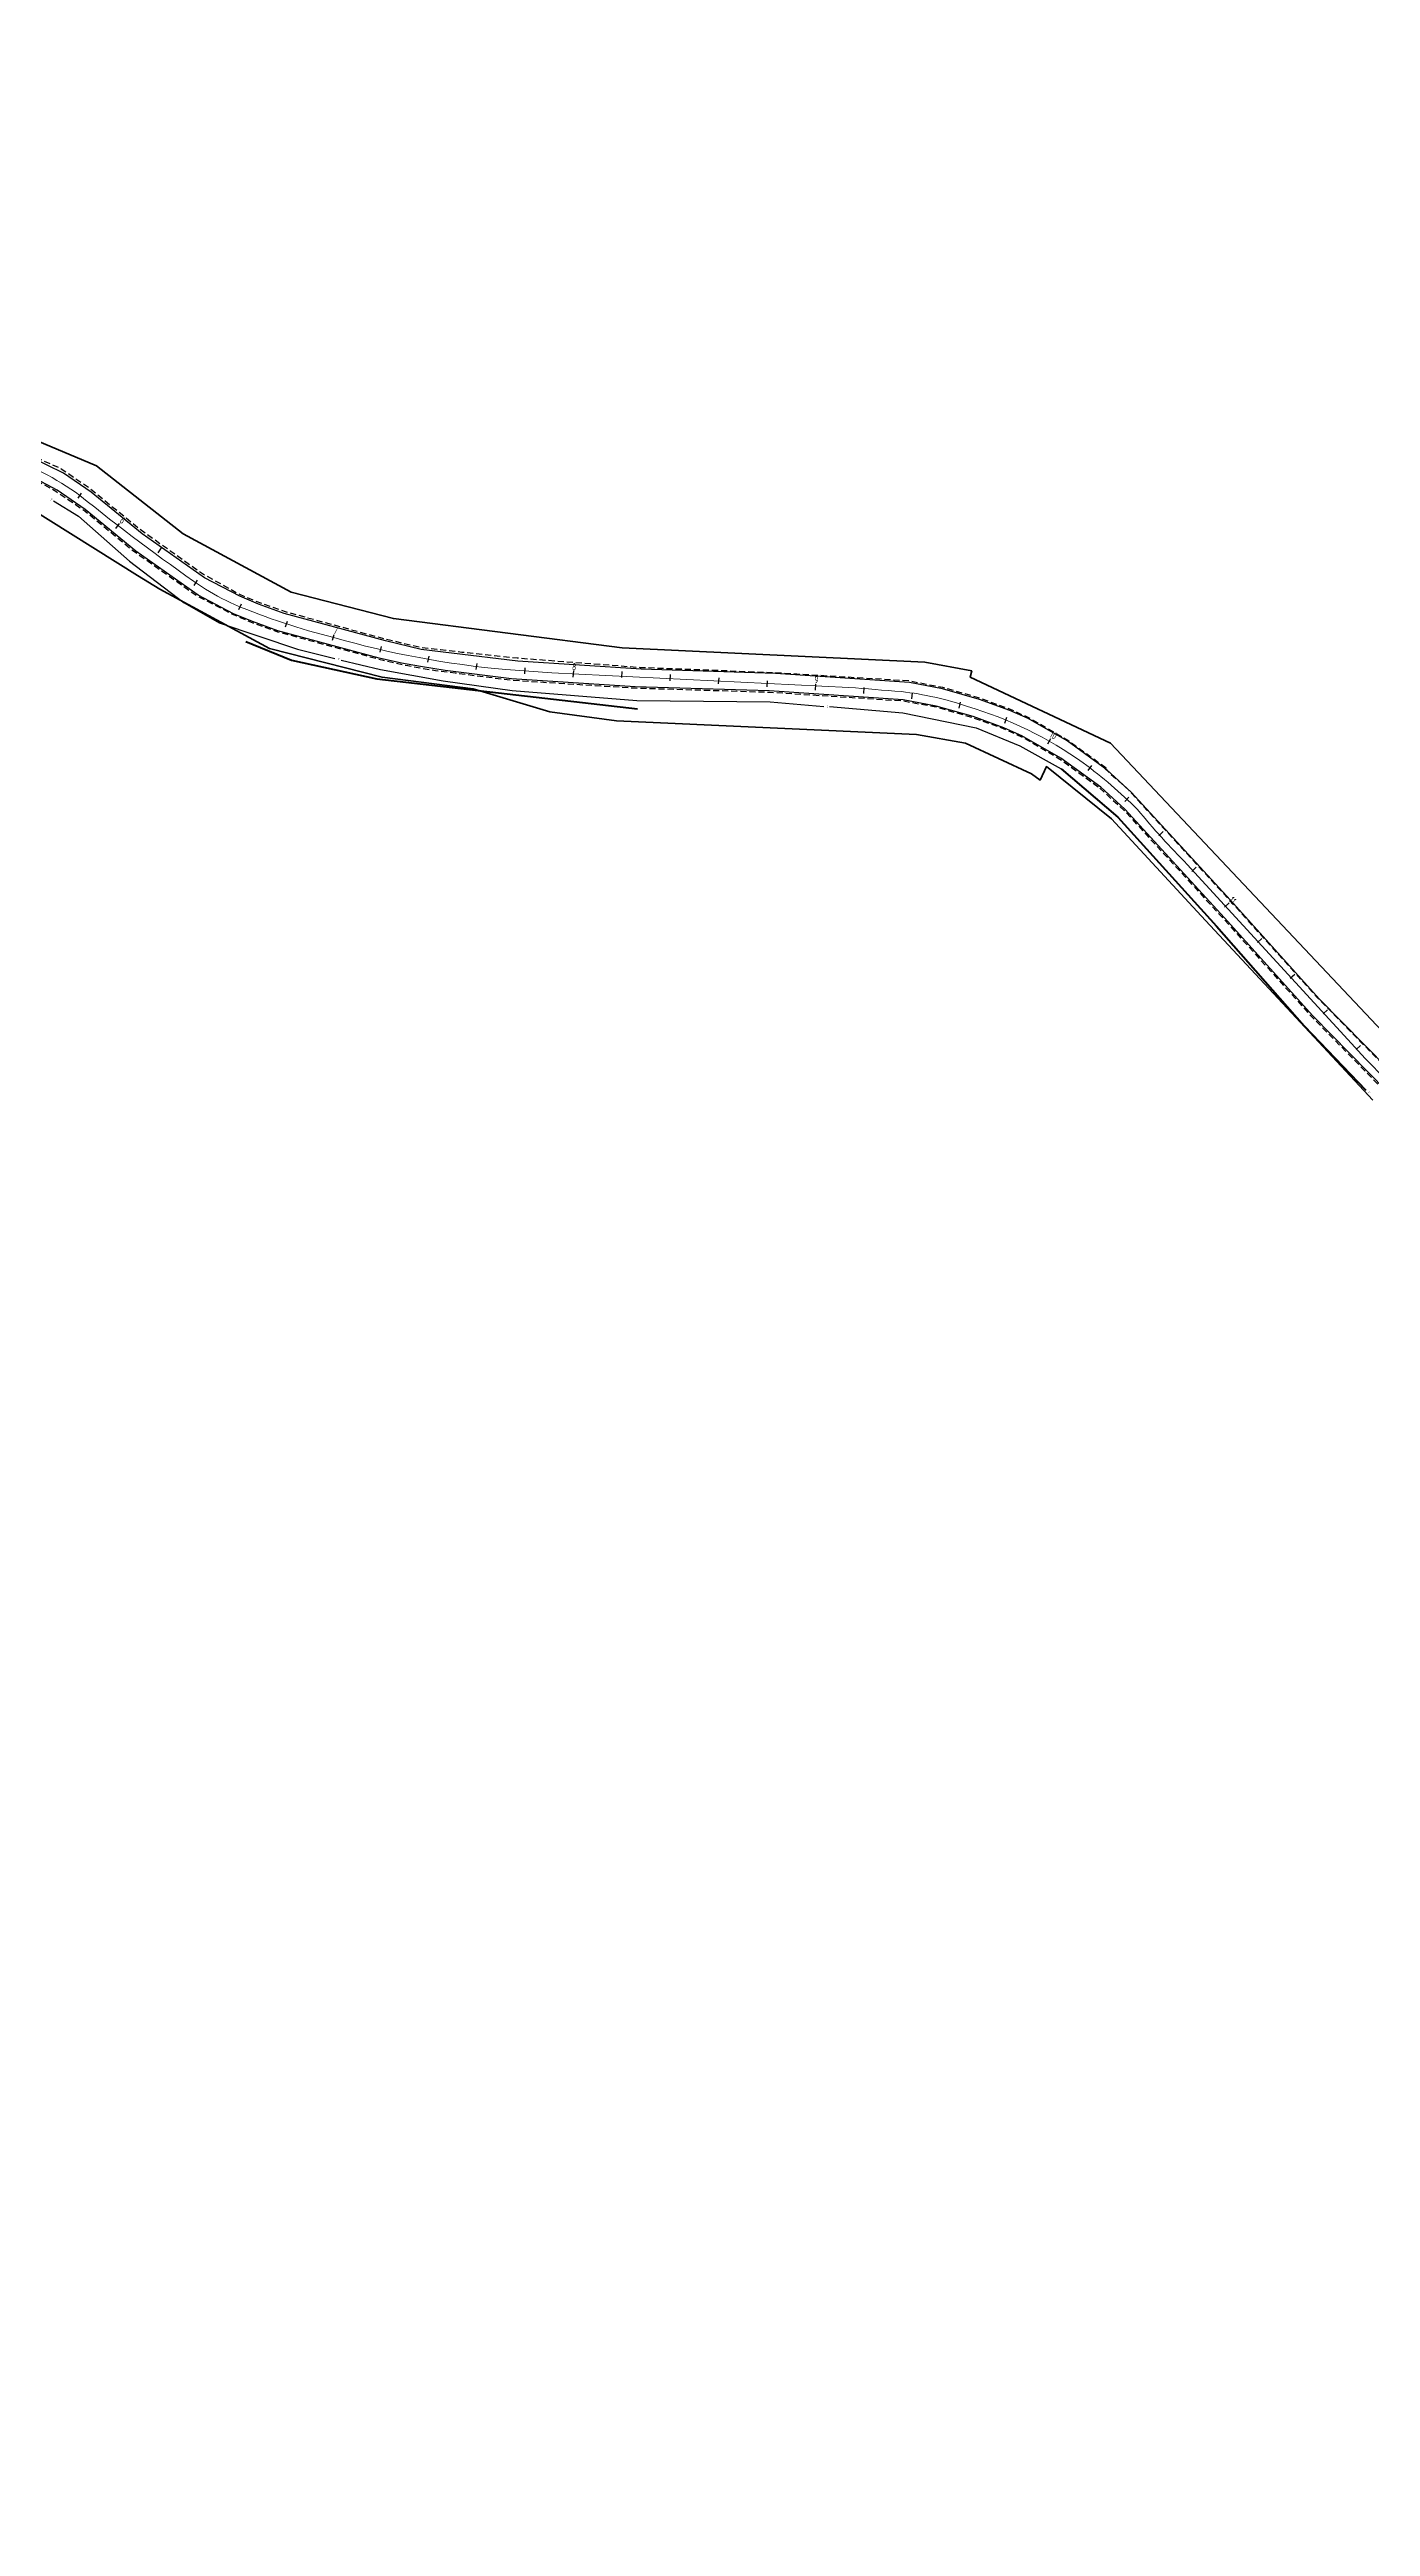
# Model space of a CAD drawing. Header units: metres. Extents: x 245702 to 2250761, y -1588929 to 6439132.
# Drawn here: x 2242423 to 2242968, y 539849 to 540870 of the extents above; entities that cross this region are included whole.
import ezdxf

# ---------------------------------------------------------------- set-up
doc = ezdxf.new("R2010")
doc.units = ezdxf.units.M
doc.linetypes.add('DASHED2', pattern=[0.375, 0.25, -0.125])
doc.layers.add('10', color=1, linetype='Continuous', lineweight=35)
doc.layers.add('ОСЬ_ВЕРХ_ПОКРЫТИЯ_ПИКЕТЫ', color=1, linetype='Continuous')
doc.layers.add('разметка', color=7, linetype='Continuous')
doc.styles.get("Standard").update_dxf_attribs({"font": 'simplex.shx'})

msp = doc.modelspace()

# ---------------------------------------------------------------- linework, layer by layer
at = {"linetype": 'DASHED2', "ltscale": 10, "flags": 128}
for points in [[(2242368.4, 540720), (2242387.7, 540712.9), (2242402, 540707.7), (2242415.5, 540702.6), (2242428, 540697), (2242440, 540688.8), (2242460, 540672.4), (2242486.2, 540653.8), (2242500.8, 540645.6), (2242507.9, 540642.5), (2242520.4, 540638.1), (2242560.5, 540627.1), (2242576, 540623.4), (2242584.4, 540622.5), (2242593.2, 540621.4), (2242616.1, 540619), (2242666.7, 540615.1), (2242722, 540613), (2242777.7, 540609.6), (2242791.5, 540606.9), (2242806.1, 540602.7), (2242819.3, 540597.9), (2242827.2, 540594.3), (2242843.1, 540585.1), (2242859.5, 540573.3)], [(2242365.2, 540711.9), (2242386.2, 540704.2), (2242404.1, 540698), (2242414.4, 540694), (2242425.8, 540687.7), (2242437.8, 540679.6), (2242457.8, 540663.1), (2242484, 540644.6), (2242498.9, 540636.9), (2242506.7, 540633.6), (2242517.2, 540629.8), (2242559, 540618.5), (2242570.9, 540615.8), (2242582.4, 540613.8), (2242590.5, 540612.8), (2242614, 540609.8), (2242664.6, 540606.6), (2242720, 540604.9), (2242775.2, 540601.3), (2242788.8, 540598.8), (2242804, 540594.4), (2242816.5, 540589.9), (2242824.1, 540586.5), (2242839.9, 540577.3), (2242856.3, 540565.3)], [(2242858.3, 540573.5), (2242868.3, 540564.4), (2242909.3, 540519.7), (2242945.9, 540479.1), (2242983.8, 540440.5), (2243023.5, 540403.2), (2243061.7, 540368.4), (2243101.1, 540336.3), (2243119.8, 540322.7), (2243142.5, 540307.8), (2243181.2, 540284.4), (2243194.8, 540277.8), (2243210.9, 540270.5), (2243215.6, 540268.4), (2243237.3, 540260.4), (2243254.7, 540257), (2243267.8, 540255.3), (2243289.9, 540254.2), (2243318.7, 540253.4), (2243338.8, 540253.1), (2243396, 540254.3), (2243449.5, 540255.6), (2243500.4, 540256.7), (2243552.7, 540257.6), (2243605.2, 540258.7), (2243656.2, 540259), (2243694.3, 540259.2), (2243707.8, 540257.8), (2243713.7, 540256.8), (2243738.8, 540248.6), (2243786.4, 540225.1), (2243811.7, 540211.5), (2243835.9, 540197.8), (2243870, 540177.5), (2243880.1, 540171), (2243919.1, 540144.2), (2243949.7, 540123), (2243989.4, 540095.4), (2244006.4, 540084.7), (2244018.9, 540077.4), (2244031, 540072), (2244049.2, 540065.6), (2244063.1, 540061.2), (2244079.9, 540056.6), (2244098.4, 540052.2), (2244113, 540049.2), (2244135, 540044.7), (2244168.4, 540038.1), (2244362.4, 539999.1), (2244417.2, 539988.4), (2244467.4, 539978.7), (2244522.2, 539967.6), (2244579.1, 539956.1), (2244623, 539947.2), (2244676, 539936.4), (2244732.6, 539924.7), (2244779.9, 539914.7), (2244811.3, 539907.8), (2244822.7, 539905), (2244829.7, 539902.3), (2244841.3, 539897.7), (2244856.6, 539889.4), (2244863.5, 539884.5), (2244879.5, 539871.3), (2244894.4, 539858.5)], [(2242856.3, 540565.3), (2242866.3, 540556.2), (2242907.3, 540511.5), (2242943.8, 540471), (2242981.8, 540432.3), (2243021.5, 540395), (2243059.6, 540360.3), (2243099.1, 540328.2), (2243117.8, 540314.6), (2243140.4, 540299.7), (2243179.1, 540276.2), (2243192.8, 540269.6), (2243208.9, 540262.3), (2243213.6, 540260.3), (2243235.3, 540252.3), (2243252.7, 540248.9), (2243265.8, 540247.2), (2243287.9, 540246), (2243316.6, 540245.2), (2243336.8, 540245), (2243394, 540246.1), (2243447.4, 540247.4), (2243498.3, 540248.5), (2243550.7, 540249.4), (2243603.1, 540250.5), (2243654.1, 540250.8), (2243692.2, 540251.1), (2243705.8, 540249.6), (2243711.7, 540248.6), (2243736.8, 540240.4), (2243784.4, 540217), (2243809.7, 540203.4), (2243833.8, 540189.7), (2243868, 540169.3), (2243878.1, 540162.8), (2243917, 540136.1), (2243947.7, 540114.9), (2243987.4, 540087.3), (2244004.4, 540076.5), (2244016.8, 540069.2), (2244029, 540063.8), (2244047.2, 540057.4), (2244061.1, 540053), (2244077.9, 540048.5), (2244096.3, 540044.1), (2244111, 540041.1), (2244132.9, 540036.6), (2244166.4, 540030), (2244360.3, 539990.9), (2244415.2, 539980.3), (2244465.4, 539970.6), (2244520.2, 539959.4), (2244577, 539947.9), (2244621, 539939), (2244673.9, 539928.3), (2244730.6, 539916.6), (2244777.9, 539906.6), (2244809.4, 539899.9), (2244820.8, 539896.5), (2244827.6, 539894.2), (2244838.4, 539890), (2244850, 539883.2), (2244860.8, 539875.7), (2244877.2, 539862.6), (2244892.8, 539848.7)]]:
    msp.add_lwpolyline(points, dxfattribs=at)
at = {"elevation": 213.7, "flags": 128}
for points in [[(2242984.7, 540439.9), (2242946.8, 540478.5), (2242910.2, 540519.1), (2242869.2, 540563.7), (2242859.2, 540572.8), (2242842.8, 540584.8), (2242826.8, 540594), (2242819.2, 540597.3), (2242806.7, 540601.9), (2242791.5, 540606.3), (2242777.8, 540608.8), (2242722.6, 540612.5), (2242667.2, 540614.3), (2242616.3, 540617.6), (2242589, 540620.9), (2242576.5, 540622.5), (2242561.7, 540626), (2242519.9, 540637.3), (2242509.4, 540641.1), (2242501.7, 540644.4), (2242487.1, 540652), (2242461.4, 540670.2), (2242440.4, 540687.3), (2242428.9, 540695.2), (2242415.5, 540701.7)], [(2242982.2, 540432.7), (2242944.2, 540471.4), (2242907.7, 540511.9), (2242866.6, 540556.6), (2242856.7, 540565.7), (2242840.2, 540577.7), (2242824.2, 540586.8), (2242816.7, 540590.2), (2242804.1, 540594.8), (2242788.9, 540599.1), (2242775.2, 540601.7), (2242720, 540605.4), (2242664.7, 540607.1), (2242613.7, 540610.4), (2242586.4, 540613.8), (2242576.2, 540615.4), (2242568.3, 540616.8), (2242559.1, 540618.9), (2242517.4, 540630.2), (2242506.9, 540634), (2242499.1, 540637.2), (2242484.5, 540644.9), (2242458.8, 540663), (2242437.9, 540680.2), (2242426.3, 540688.1), (2242413.1, 540695.1)]]:
    msp.add_lwpolyline(points, dxfattribs=at)
at = {"color": 5, "lineweight": 30, "elevation": 216.8, "flags": 128}
for points in [[(2242424.8, 540683.7), (2242435.1, 540677.4), (2242456.2, 540658.9), (2242478.7, 540641.7), (2242493.2, 540633.4), (2242525.5, 540622.6), (2242540.9, 540618.8)], [(2242543.5, 540618.1), (2242559.7, 540614.2), (2242585.5, 540609.5), (2242614, 540605.5), (2242665.4, 540601.5), (2242720.4, 540600.9), (2242742.5, 540599)], [(2242744.9, 540598.9), (2242775.1, 540596.3), (2242775.1, 540596.3), (2242805.4, 540590.2), (2242823.3, 540582.8), (2242840.4, 540573.2)]]:
    msp.add_lwpolyline(points, dxfattribs=at)
at = {"color": 6, "lineweight": 50, "flags": 128}
msp.add_lwpolyline([(2242504.2, 540625.8), (2242523, 540618.1), (2242558.1, 540610.4), (2242665.7, 540598)], dxfattribs=at)
at = {"color": 5, "lineweight": 50, "flags": 128}
msp.add_lwpolyline([(2242840.4, 540573.2), (2242863.7, 540553.3), (2242904.5, 540508.4), (2242940.6, 540467.3), (2242966.1, 540440.8)], dxfattribs=at)
at = {"layer": '10'}
for points in [[(2241942.6, 540857.3), (2241943.4, 540857.1), (2241944.9, 540861.8), (2241982.4, 540851), (2242010.9, 540840.3), (2242084.9, 540812.2), (2242196.8, 540778.6), (2242294.8, 540749.2), (2242294.8, 540748.9), (2242405, 540714), (2242442.6, 540698.2)], [(2242442.6, 540698.2), (2242478.3, 540670.1)], [(2242800.9, 540583.8), (2242780.8, 540587.4), (2242657, 540593.1), (2242629.5, 540596.7), (2242597.9, 540606.2), (2242560.3, 540611), (2242513.9, 540622.9), (2242468.7, 540647.3), (2242459.5, 540652.9), (2242414.5, 540681.1)], [(2242478.3, 540670.1), (2242522.8, 540646.1), (2242565, 540635.2), (2242659.4, 540623.1), (2242784.2, 540617.2), (2242803.5, 540613.6), (2242802.8, 540611), (2242860.8, 540583.8), (2242982, 540455.3)], [(2242800.9, 540583.8), (2242828.1, 540571.2)], [(2242968.9, 540436.7), (2242898.2, 540512.6), (2242861.1, 540552.7), (2242834.3, 540574.2), (2242831.7, 540568.6), (2242828.1, 540571.2)]]:
    msp.add_lwpolyline(points, dxfattribs=at)
at = {"layer": 'ОСЬ_ВЕРХ_ПОКРЫТИЯ_ПИКЕТЫ'}
for p, q in [((2242435, 540684.8), (2242436.3, 540686.9)), ((2242450.5, 540672.3), (2242452, 540674.4)), ((2242468, 540662.3), (2242469.4, 540664.4)), ((2242482.8, 540648.9), (2242484.2, 540651)), ((2242501.3, 540639), (2242502.4, 540641.3)), ((2242520.5, 540631.8), (2242521.3, 540634.2)), ((2242539.9, 540626.3), (2242540.6, 540628.7)), ((2242539.9, 540626.3), (2242540.6, 540628.7)), ((2242559.5, 540621.3), (2242560.1, 540623.7)), ((2242579.2, 540617.2), (2242579.7, 540619.7)), ((2242599.2, 540614.2), (2242599.5, 540616.7)), ((2242619.2, 540612.4), (2242619.4, 540614.9)), ((2242639.2, 540611.1), (2242639.4, 540613.6)), ((2242639.2, 540611.1), (2242639.4, 540613.6)), ((2242659.2, 540610.9), (2242659.4, 540613.4)), ((2242679.2, 540609.6), (2242679.3, 540612.1)), ((2242699.1, 540608.3), (2242699.3, 540610.8)), ((2242719.1, 540607), (2242719.3, 540609.5)), ((2242739.1, 540605.7), (2242739.2, 540608.2)), ((2242739.1, 540605.7), (2242739.2, 540608.2)), ((2242759, 540604.3), (2242759.2, 540606.8)), ((2242778.8, 540602.1), (2242779.1, 540604.6)), ((2242798.3, 540598.3), (2242798.9, 540600.7)), ((2242817.1, 540592.1), (2242818, 540594.5)), ((2242834.9, 540583.5), (2242836.2, 540585.7)), ((2242834.9, 540583.5), (2242836.2, 540585.7)), ((2242851.5, 540572.6), (2242853, 540574.6)), ((2242866.6, 540559.8), (2242868.3, 540561.6)), ((2242880.7, 540545.7), (2242882.5, 540547.4)), ((2242894.3, 540531), (2242896.1, 540532.7)), ((2242907.8, 540516.3), (2242909.7, 540518)), ((2242907.8, 540516.3), (2242909.7, 540518)), ((2242921.4, 540501.6), (2242923.2, 540503.3)), ((2242934.9, 540486.9), (2242936.8, 540488.6)), ((2242948.5, 540472.2), (2242950.3, 540473.9)), ((2242962.1, 540457.5), (2242963.9, 540459.2))]:
    msp.add_line(p, q, dxfattribs=at)
at = {"layer": 'разметка', "lineweight": 18, "ltscale": 7}
for points in [[(2241886.5, 540869.8, 0.008446), (2242043.6, 540818.1), (2242257.7, 540750.4, 0.003289), (2242257.7, 540750.4), (2242319.1, 540730.9, -0.008681), (2242403.6, 540702.6, -0.072641), (2242435.7, 540686, 0.018937), (2242485.8, 540648.4, 0.039995), (2242499.5, 540641, 0.038892), (2242540.4, 540627.4, 0.047794), (2242611.4, 540614.2), (2242630.3, 540612.9)], [(2242892.4, 540533.8), (2242892.4, 540533.8, -0.023368), (2242871.9, 540556.5, 0.03661), (2242849.5, 540575.7, 0.082079), (2242801.8, 540599, 0.052414), (2242774.5, 540605.1, 0.001111), (2242752.8, 540606.8), (2242752.8, 540606.8), (2242752.8, 540606.8)], [(2242960.1, 540460), (2242960.1, 540460, 0.020699), (2243007.3, 540413, 0.006437), (2243084.8, 540344.4, 0.031305), (2243109.2, 540325.9, 0.014266), (2243138.6, 540305.9, 0.004339), (2243162.8, 540290.8, 0.073859), (2243245.9, 540253.8), (2243245.9, 540253.8, 0.039215), (2243264, 540251.3, 0.002809)]]:
    msp.add_lwpolyline(points, format="xyb", dxfattribs=at)
for points in [[(2242630.3, 540612.9), (2242719.4, 540608.4), (2242752.8, 540606.8)], [(2242892.4, 540533.8), (2242960.1, 540460)]]:
    msp.add_lwpolyline(points, dxfattribs=at)

# ---------------------------------------------------------------- texts
at = {"color": 5, "lineweight": 50, "char_height": 1, "attachment_point": 1}
for insert, rotation in [((2242424, 540684.8), 328.4321), ((2242542.2, 540619), 345.7034), ((2242743.8, 540599.4), 354.9608), ((2242967.4, 540440.3), 313.4349)]:
    msp.add_mtext_dynamic_manual_height_columns('Г', width=0.202, gutter_width=1, heights=[0], dxfattribs=dict(at, insert=insert, rotation=rotation))
at = {"layer": 'ОСЬ_ВЕРХ_ПОКРЫТИЯ_ПИКЕТЫ', "width": 0.6}
for s, rotation, p in [('6', 324.257, (2242451.8, 540675)), ('7', 342.5424, (2242540, 540629.1)), ('8', 355.9697, (2242638.6, 540613.9)), ('9', 356.2723, (2242738.5, 540608.5)), ('10', 330.4246, (2242835.3, 540586.5)), ('11', 312.634, (2242909.2, 540518.9))]:
    msp.add_text(s, height=3, rotation=rotation, dxfattribs=at).set_placement(p)

doc.saveas('drawing.dxf')
